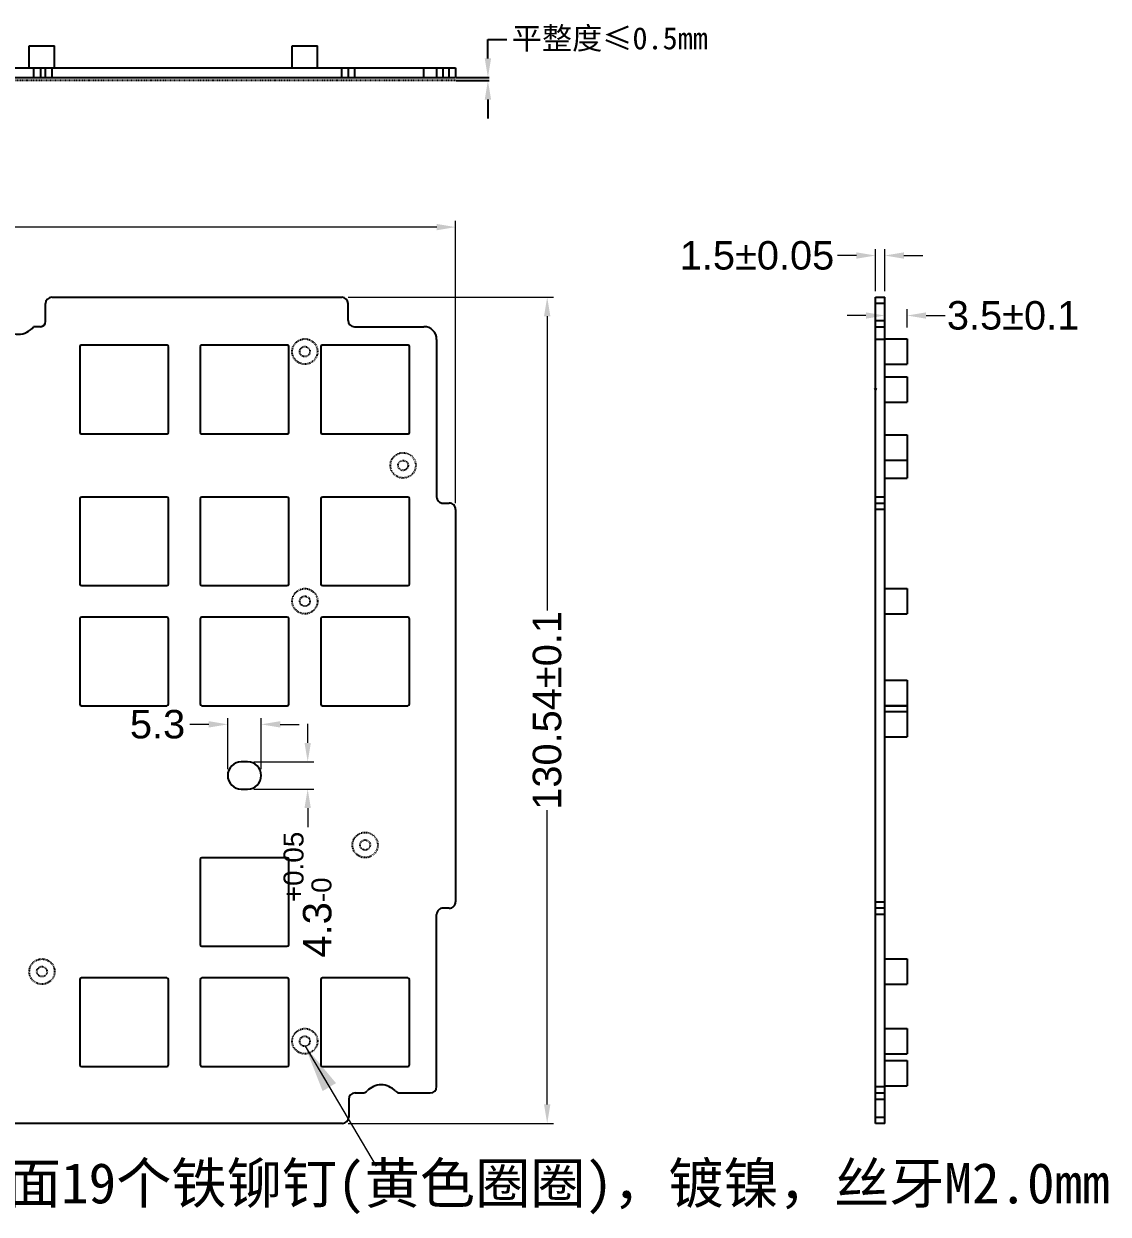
# Model space of a CAD drawing. Header units: inches. Extents: x 93 to 553, y 141 to 347.
# Drawn here: x 381.9 to 553.3, y 158.4 to 346.5 of the extents above; entities that cross this region are included whole.
import ezdxf

# ---------------------------------------------------------------- set-up
doc = ezdxf.new("R2010")
doc.units = ezdxf.units.IN
doc.header["$MEASUREMENT"] = 0
doc.linetypes.add('HIDDEN', pattern=[0.2, 0.1, -0.1])
doc.layers.add('DEFAULT_2', color=8, linetype='HIDDEN')
doc.styles.get("Standard").update_dxf_attribs({"font": 'arial.ttf'})
doc.dimstyles.get("Standard").update_dxf_attribs({"dimtxt": 0.18, "dimasz": 0.18, "dimexe": 0.18, "dimexo": 0.0625, "dimgap": 0.09, "dimtad": 0, "dimtih": 1, "dimtoh": 1, "dimdec": 4, "dimzin": 0, "dimdsep": 46, "dimtxsty": 'Standard', "dimcen": 0.09, "dimadec": 0, "dimazin": 0, "dimtfac": 1, "dimtdec": 4, "dimtofl": 0, "dimtmove": 0, "dimatfit": 3, "dimfxl": 1, "dimtolj": 1, "dimtzin": 0, "dimarcsym": 0})
doc.dimstyles.new('YanXiu', dxfattribs={"dimscale": 1.5, "dimtxt": 3, "dimasz": 2, "dimexe": 0.66, "dimexo": 0.66, "dimgap": 0.66, "dimtad": 0, "dimdsep": 46, "dimtxsty": 'Standard', "dimcen": 0, "dimclrd": 3, "dimclre": 6, "dimclrt": 3, "dimazin": 2, "dimtm": 1e-09, "dimtfac": 1, "dimtofl": 0, "dimtmove": 0, "dimatfit": 3, "dimfxl": 1, "dimlwd": 5, "dimlwe": 5, "dimarcsym": 0})

# ---------------------------------------------------------------- blocks, each defined once
blk = doc.blocks.new('*D26')
at = {"color": 6, "lineweight": 5}
for p, q in [((516.52, 304.3), (516.52, 310.9)), ((518.02, 304.3), (518.02, 310.9))]:
    blk.add_line(p, q, dxfattribs=at)
at = {"color": 3, "lineweight": 5}
for p, q in [((513.52, 309.91), (510.52, 309.91)), ((521.02, 309.91), (524.02, 309.91))]:
    blk.add_line(p, q, dxfattribs=at)
at = {"color": 3}
for points in [[(513.52, 310.41), (513.52, 309.41), (516.52, 309.91)], [(521.02, 310.41), (521.02, 309.41), (518.02, 309.91)]]:
    blk.add_solid(points, dxfattribs=at)
at = {"layer": 'Defpoints', "color": 0}
for p in [(516.52, 309.91), (516.52, 303.31), (518.02, 303.31)]:
    blk.add_point(p, dxfattribs=at)
at = {"color": 3, "insert": (497.79, 309.91), "char_height": 4.5, "attachment_point": 5}
blk.add_mtext('1.5{\\fArial|b0|i0|c134|p34;\\H1x;%%P\\fArial|b0|i0|c0|p34;0.05}', dxfattribs=at)
blk = doc.blocks.new('*D27')
at = {"color": 6, "lineweight": 5}
for p, q in [((518.02, 298.56), (518.02, 301.42)), ((521.52, 298.56), (521.52, 301.42))]:
    blk.add_line(p, q, dxfattribs=at)
at = {"color": 3, "lineweight": 5}
for p, q in [((515.02, 300.43), (512.02, 300.43)), ((524.52, 300.43), (527.52, 300.43))]:
    blk.add_line(p, q, dxfattribs=at)
at = {"color": 3}
for points in [[(515.02, 300.93), (515.02, 299.93), (518.02, 300.43)], [(524.52, 300.93), (524.52, 299.93), (521.52, 300.43)]]:
    blk.add_solid(points, dxfattribs=at)
at = {"layer": 'Defpoints', "color": 0}
for p in [(521.52, 300.43), (518.02, 297.57), (521.52, 297.57)]:
    blk.add_point(p, dxfattribs=at)
at = {"color": 3, "insert": (538.27, 300.43), "char_height": 4.5, "attachment_point": 5}
blk.add_mtext('3.5{\\fArial|b0|i0|c134|p34;\\H1x;%%P\\fArial|b0|i0|c0|p34;0.1}', dxfattribs=at)
blk = doc.blocks.new('*D28')
at = {"color": 6, "lineweight": 5}
for p, q in [((93.45, 270.78), (93.45, 315.39)), ((450.16, 270.78), (450.16, 315.39))]:
    blk.add_line(p, q, dxfattribs=at)
at = {"color": 3, "lineweight": 5}
for p, q in [((96.45, 314.4), (257.56, 314.4)), ((447.16, 314.4), (286.05, 314.4))]:
    blk.add_line(p, q, dxfattribs=at)
at = {"color": 3}
for points in [[(96.45, 314.9), (96.45, 313.9), (93.45, 314.4)], [(447.16, 314.9), (447.16, 313.9), (450.16, 314.4)]]:
    blk.add_solid(points, dxfattribs=at)
at = {"layer": 'Defpoints', "color": 0}
for p in [(450.16, 314.4), (93.45, 269.79), (450.16, 269.79)]:
    blk.add_point(p, dxfattribs=at)
at = {"color": 3, "insert": (271.81, 314.4), "char_height": 4.5, "attachment_point": 5}
blk.add_mtext('356.7%%P0.1', dxfattribs=at)
blk = doc.blocks.new('*D29')
at = {"color": 6, "lineweight": 5}
for p, q in [((433.15, 303.31), (465.62, 303.31)), ((433.15, 172.77), (465.62, 172.77))]:
    blk.add_line(p, q, dxfattribs=at)
at = {"color": 3, "lineweight": 5}
for p, q in [((464.63, 300.31), (464.63, 253.82)), ((464.63, 175.77), (464.63, 222.26))]:
    blk.add_line(p, q, dxfattribs=at)
at = {"color": 3}
for points in [[(464.13, 300.31), (465.13, 300.31), (464.63, 303.31)], [(464.13, 175.77), (465.13, 175.77), (464.63, 172.77)]]:
    blk.add_solid(points, dxfattribs=at)
at = {"layer": 'Defpoints', "color": 0}
for p in [(432.16, 303.31), (432.16, 172.77), (464.63, 172.77)]:
    blk.add_point(p, dxfattribs=at)
at = {"color": 3, "insert": (464.63, 238.04), "char_height": 4.5, "attachment_point": 5, "rotation": 90}
blk.add_mtext('130.54%%P0.1', dxfattribs=at)
blk = doc.blocks.new('*D33')
at = {"color": 3, "lineweight": 5}
for p, q in [((426.77, 232.91), (426.77, 235.91)), ((426.77, 222.61), (426.77, 219.61))]:
    blk.add_line(p, q, dxfattribs=at)
at = {"color": 6, "lineweight": 5}
for p, q in [((418.27, 229.91), (427.76, 229.91)), ((418.27, 225.61), (427.76, 225.61))]:
    blk.add_line(p, q, dxfattribs=at)
at = {"color": 3}
for points in [[(426.27, 232.91), (427.27, 232.91), (426.77, 229.91)], [(426.27, 222.61), (427.27, 222.61), (426.77, 225.61)]]:
    blk.add_solid(points, dxfattribs=at)
at = {"layer": 'Defpoints', "color": 0}
for p in [(417.28, 229.91), (417.28, 225.61), (426.77, 225.61)]:
    blk.add_point(p, dxfattribs=at)
at = {"color": 3, "insert": (426.77, 208.93), "char_height": 4.5, "attachment_point": 5, "rotation": 90}
blk.add_mtext('4.3{\\H0.7x;\\S+0.05^ -0;}', dxfattribs=at)
blk = doc.blocks.new('*D34')
at = {"color": 3, "lineweight": 5}
for p, q in [((411.13, 235.83), (408.13, 235.83)), ((422.43, 235.83), (425.43, 235.83))]:
    blk.add_line(p, q, dxfattribs=at)
at = {"color": 6, "lineweight": 5}
for p, q in [((414.13, 228.75), (414.13, 236.82)), ((419.43, 228.75), (419.43, 236.82))]:
    blk.add_line(p, q, dxfattribs=at)
at = {"color": 3}
for points in [[(411.13, 236.33), (411.13, 235.33), (414.13, 235.83)], [(422.43, 236.33), (422.43, 235.33), (419.43, 235.83)]]:
    blk.add_solid(points, dxfattribs=at)
at = {"layer": 'Defpoints', "color": 0}
for p in [(414.13, 235.83), (414.13, 227.76), (419.43, 227.76)]:
    blk.add_point(p, dxfattribs=at)
at = {"color": 3, "insert": (403.04, 235.83), "char_height": 4.5, "attachment_point": 5}
blk.add_mtext('5.3', dxfattribs=at)
blk = doc.blocks.new('*D37')
at = {"color": 0, "lineweight": -2}
for p, q in [((455.26, 341.05), (455.26, 344.05)), ((455.26, 344.05), (458.26, 344.05)), ((450.22, 338.05), (455.44, 338.05)), ((450.22, 337.55), (455.44, 337.55)), ((455.26, 334.55), (455.26, 331.55))]:
    blk.add_line(p, q, dxfattribs=at)
at = {"color": 0}
for points in [[(454.76, 341.05), (455.76, 341.05), (455.26, 338.05)], [(454.76, 334.55), (455.76, 334.55), (455.26, 337.55)]]:
    blk.add_solid(points, dxfattribs=at)
at = {"layer": 'Defpoints', "color": 0}
for p in [(450.16, 338.05), (450.16, 337.55), (455.26, 338.05)]:
    blk.add_point(p, dxfattribs=at)
at = {"color": 0, "insert": (474.52, 344.05), "char_height": 3.5, "attachment_point": 5}
blk.add_mtext('\\A1;{\\fSimSun|b0|i0|c134|p2;平整度≤0.5mm}', dxfattribs=at)

msp = doc.modelspace()

# ---------------------------------------------------------------- linework, layer by layer
at = {"color": 7, "linetype": 'Continuous'}
for p, q in [((382.77057, 343.04863), (386.77057, 343.04863)), ((382.77057, 339.54863), (382.77057, 343.04863)), ((386.77057, 339.54863), (386.77057, 343.04863)), ((424.32057, 343.04863), (428.32057, 343.04863)), ((424.32057, 339.54863), (424.32057, 343.04863)), ((428.32057, 339.54863), (428.32057, 343.04863)), ((93.45473, 339.54863), (450.15542, 339.54863)), ((383.4269, 339.54863), (383.4269, 338.04863)), ((384.52807, 339.54863), (384.52807, 338.04863)), ((385.32807, 338.04863), (385.32807, 339.54863)), ((386.32807, 339.54863), (386.32807, 338.04863)), ((432.15542, 338.04863), (432.15542, 339.54863)), ((433.15542, 339.54863), (433.15542, 338.04863)), ((434.15542, 339.54863), (434.15542, 338.04863)), ((445.15542, 338.04863), (445.15542, 339.54863)), ((447.15542, 339.54863), (447.15542, 338.04863)), ((448.15542, 339.54863), (448.15542, 338.04863)), ((449.15542, 338.04863), (449.15542, 339.54863)), ((450.15542, 339.54863), (450.15542, 338.04863)), ((93.45473, 338.04863), (450.15542, 338.04863)), ((386.32807, 303.30902), (432.15542, 303.30902)), ((516.52257, 172.76522), (516.52257, 303.30902)), ((516.52257, 303.30902), (518.02257, 303.30902)), ((518.02257, 172.76522), (518.02257, 303.30902)), ((385.32807, 299.46522), (385.32807, 302.30902)), ((433.15542, 299.66522), (433.15542, 302.30902)), ((518.02257, 302.30902), (516.52257, 302.30902)), ((516.52257, 299.66522), (518.02257, 299.66522)), ((384.52807, 298.66522), (383.4269, 298.66522)), ((434.15542, 298.66522), (445.15542, 298.66522)), ((516.52257, 298.66522), (518.02257, 298.66522)), ((390.75057, 295.53357), (390.75057, 281.93357)), ((404.55057, 295.73357), (390.95057, 295.73357)), ((404.75057, 281.93357), (404.75057, 295.53357)), ((409.80057, 295.53357), (409.80057, 281.93357)), ((423.60057, 295.73357), (410.00057, 295.73357)), ((423.80057, 281.93357), (423.80057, 295.53357)), ((428.85057, 295.53357), (428.85057, 281.93357)), ((442.65057, 295.73357), (429.05057, 295.73357)), ((442.85057, 281.93357), (442.85057, 295.53357)), ((447.15542, 296.66522), (447.15542, 271.78712)), ((518.02257, 296.66522), (516.52257, 296.66522)), ((518.02257, 296.73357), (521.52257, 296.73357)), ((521.52257, 296.7317), (521.52257, 292.73544)), ((518.02257, 292.73357), (521.52257, 292.73357)), ((518.02257, 290.73357), (521.52257, 290.73357)), ((521.52257, 290.7317), (521.52257, 286.73544)), ((518.02257, 286.73357), (521.52257, 286.73357)), ((390.95057, 281.73357), (404.55057, 281.73357)), ((410.00057, 281.73357), (423.60057, 281.73357)), ((429.05057, 281.73357), (442.65057, 281.73357)), ((518.02257, 281.58357), (521.52257, 281.58357)), ((521.52257, 281.5817), (521.52257, 274.75209)), ((518.02257, 277.58357), (521.52257, 277.58357)), ((518.02257, 274.75022), (521.52257, 274.75022)), ((390.75057, 271.50022), (390.75057, 258.00022)), ((404.50057, 271.75022), (391.00057, 271.75022)), ((404.75057, 258.00022), (404.75057, 271.50022)), ((409.80057, 271.50022), (409.80057, 258.00022)), ((423.55057, 271.75022), (410.05057, 271.75022)), ((423.80057, 258.00022), (423.80057, 271.50022)), ((428.85057, 271.50022), (428.85057, 258.00022)), ((442.60057, 271.75022), (429.10057, 271.75022)), ((442.85057, 258.00022), (442.85057, 271.50022)), ((516.52257, 271.78712), (518.02257, 271.78712)), ((448.15542, 270.78712), (449.15542, 270.78712)), ((450.15542, 269.78712), (450.15542, 207.78712)), ((516.52257, 270.78712), (518.02257, 270.78712)), ((518.02257, 269.78712), (516.52257, 269.78712)), ((391.00057, 257.75022), (404.50057, 257.75022)), ((410.05057, 257.75022), (423.55057, 257.75022)), ((429.10057, 257.75022), (442.60057, 257.75022)), ((518.02257, 257.29022), (521.52257, 257.29022)), ((521.52257, 257.28835), (521.52257, 253.29209)), ((390.75057, 252.51522), (390.75057, 239.01522)), ((404.50057, 252.76522), (391.00057, 252.76522)), ((404.75057, 239.01522), (404.75057, 252.51522)), ((409.80057, 252.51522), (409.80057, 239.01522)), ((423.55057, 252.76522), (410.05057, 252.76522)), ((423.80057, 239.01522), (423.80057, 252.51522)), ((428.85057, 252.51522), (428.85057, 239.01522)), ((442.60057, 252.76522), (429.10057, 252.76522)), ((442.85057, 239.01522), (442.85057, 252.51522)), ((518.02257, 253.29022), (521.52257, 253.29022)), ((518.02257, 242.81522), (521.52257, 242.81522)), ((521.52257, 242.81335), (521.52257, 238.81709)), ((391.00057, 238.76522), (404.50057, 238.76522)), ((410.05057, 238.76522), (423.55057, 238.76522)), ((429.10057, 238.76522), (442.60057, 238.76522)), ((518.02257, 238.81522), (521.52257, 238.81522)), ((518.02257, 238.76522), (521.52257, 238.76522)), ((518.02257, 237.86522), (521.52257, 237.86522)), ((521.52257, 238.76335), (521.52257, 233.86709)), ((518.02257, 233.86522), (521.52257, 233.86522)), ((417.28057, 229.90522), (416.28057, 229.90522)), ((416.28057, 225.60522), (417.28057, 225.60522)), ((409.80057, 214.51522), (409.80057, 201.01522)), ((423.55057, 214.76522), (410.05057, 214.76522)), ((423.80057, 201.01522), (423.80057, 214.51522)), ((516.52257, 207.78712), (518.02257, 207.78712)), ((447.15542, 178.59507), (447.15542, 205.78712)), ((449.15542, 206.78712), (448.15542, 206.78712)), ((518.02257, 206.78712), (516.52257, 206.78712)), ((518.02257, 205.78712), (516.52257, 205.78712)), ((410.05057, 200.76522), (423.55057, 200.76522)), ((518.02257, 198.76522), (521.52257, 198.76522)), ((521.52257, 198.76335), (521.52257, 194.76709)), ((404.50057, 195.76522), (391.00057, 195.76522)), ((423.55057, 195.76522), (410.05057, 195.76522)), ((442.60057, 195.76522), (429.10057, 195.76522)), ((390.75057, 195.51522), (390.75057, 182.01522)), ((404.75057, 182.01522), (404.75057, 195.51522)), ((409.80057, 195.51522), (409.80057, 182.01522)), ((423.80057, 182.01522), (423.80057, 195.51522)), ((428.85057, 195.51522), (428.85057, 182.01522)), ((442.85057, 182.01522), (442.85057, 195.51522)), ((518.02257, 194.76522), (521.52257, 194.76522)), ((518.02257, 187.76507), (521.52257, 187.76507)), ((521.52257, 187.7632), (521.52257, 183.76694)), ((518.02257, 183.76507), (521.52257, 183.76507)), ((518.02257, 182.69522), (521.52257, 182.69522)), ((521.52257, 182.69335), (521.52257, 178.69709)), ((391.00057, 181.76522), (404.50057, 181.76522)), ((410.05057, 181.76522), (423.55057, 181.76522)), ((429.10057, 181.76522), (442.60057, 181.76522)), ((518.02257, 178.69522), (521.52257, 178.69522)), ((434.25542, 177.59507), (435.42499, 177.59507)), ((441.35416, 177.59507), (446.15542, 177.59507)), ((516.52257, 178.59507), (518.02257, 178.59507)), ((516.52257, 177.59507), (518.02257, 177.59507)), ((433.25542, 176.59507), (433.25542, 173.76522)), ((516.52257, 176.59507), (518.02257, 176.59507)), ((516.52257, 173.76522), (518.02257, 173.76522)), ((432.25542, 172.76522), (370.12457, 172.76522)), ((518.02257, 172.76522), (516.52257, 172.76522))]:
    msp.add_line(p, q, dxfattribs=at)
at = {"color": 1, "linetype": 'HIDDEN'}
msp.add_line((450.15542, 337.54863), (93.45473, 337.54863), dxfattribs=at)
at = {"color": 1, "linetype": 'Continuous'}
for p, q in [((516.67882, 288.88982), (516.36632, 288.57732)), ((516.67882, 288.57732), (516.36632, 288.88982))]:
    msp.add_line(p, q, dxfattribs=at)
at = {"color": 7, "linetype": 'Continuous'}
for centre, radius, start, end in [((386.32807, 302.30902), 1, 90, 180), ((432.15542, 302.30902), 1, 0, 90), ((384.52807, 299.46522), 0.8, 270, 0), ((434.15542, 299.66522), 1, 180, 270), ((381.02679, 300.46507), 3, 216.8663823, 323.1336177), ((445.15542, 296.66522), 2, 359.9999999, 90), ((390.95057, 295.53357), 0.2, 90, 180), ((404.55057, 295.53357), 0.2, 0, 90), ((410.00057, 295.53357), 0.2, 90, 180), ((423.60057, 295.53357), 0.2, 0, 90), ((429.05057, 295.53357), 0.2, 90, 180), ((442.65057, 295.53357), 0.2, 0, 90), ((390.95057, 281.93357), 0.2, 180, 270), ((404.55057, 281.93357), 0.2, 270, 0), ((410.00057, 281.93357), 0.2, 180, 270), ((423.60057, 281.93357), 0.2, 270, 0), ((429.05057, 281.93357), 0.2, 180, 270), ((442.65057, 281.93357), 0.2, 270, 0), ((391.00057, 271.50022), 0.25, 90, 180), ((404.50057, 271.50022), 0.25, 0, 90), ((410.05057, 271.50022), 0.25, 90, 180), ((423.55057, 271.50022), 0.25, 0, 90), ((429.10057, 271.50022), 0.25, 90, 180), ((442.60057, 271.50022), 0.25, 0, 90), ((448.15542, 271.78712), 1, 179.9999982, 270.0000014), ((449.15542, 269.78712), 1, 0, 90.0000003), ((391.00057, 258.00022), 0.25, 180, 270), ((404.50057, 258.00022), 0.25, 270, 360), ((410.05057, 258.00022), 0.25, 180, 270), ((423.55057, 258.00022), 0.25, 270, 0), ((429.10057, 258.00022), 0.25, 180, 270), ((442.60057, 258.00022), 0.25, 270, 0), ((391.00057, 252.51522), 0.25, 90, 180), ((404.50057, 252.51522), 0.25, 0, 90), ((410.05057, 252.51522), 0.25, 90, 180), ((423.55057, 252.51522), 0.25, 0, 90), ((429.10057, 252.51522), 0.25, 90, 180), ((442.60057, 252.51522), 0.25, 0, 90), ((391.00057, 239.01522), 0.25, 180, 270), ((404.50057, 239.01522), 0.25, 270, 360), ((410.05057, 239.01522), 0.25, 180, 270), ((423.55057, 239.01522), 0.25, 270, 0), ((429.10057, 239.01522), 0.25, 180, 270), ((442.60057, 239.01522), 0.25, 270, 0), ((416.28057, 227.75522), 2.15, 90, 270), ((417.28057, 227.75522), 2.15, 270, 90), ((410.05057, 214.51522), 0.25, 90, 180), ((423.55057, 214.51522), 0.25, 0, 90), ((449.15542, 207.78712), 1, 269.9999998, 0), ((448.15542, 205.78712), 1, 89.9999982, 180.0000006), ((410.05057, 201.01522), 0.25, 180, 270), ((423.55057, 201.01522), 0.25, 270, 0), ((391.00057, 195.51522), 0.25, 90, 180), ((404.50057, 195.51522), 0.25, 0, 90), ((410.05057, 195.51522), 0.25, 90, 180), ((423.55057, 195.51522), 0.25, 0, 90), ((429.10057, 195.51522), 0.25, 90, 180), ((442.60057, 195.51522), 0.25, 0, 90), ((391.00057, 182.01522), 0.25, 180, 270), ((404.50057, 182.01522), 0.25, 270, 0), ((410.05057, 182.01522), 0.25, 180, 270), ((423.55057, 182.01522), 0.25, 270, 0), ((429.10057, 182.01522), 0.25, 180, 270), ((442.60057, 182.01522), 0.25, 270, 0), ((438.38957, 175.76507), 3.0985, 43.669446, 136.330554), ((434.25542, 176.59507), 1, 90, 180), ((435.42499, 178.59507), 1, 270, 316.330554), ((441.35416, 178.59507), 1, 223.669446, 270), ((446.15542, 178.59507), 1, 270, 0), ((432.25542, 173.76522), 1, 270, 0)]:
    msp.add_arc(centre, radius, start, end, dxfattribs=at)
at = {"layer": 'DEFAULT_2', "color": 2, "ltscale": 0.1}
for centre, radius in [((426.32057, 294.73357), 2), ((426.32057, 294.73357), 0.8), ((441.85057, 276.75022), 2), ((441.85057, 276.75022), 0.8), ((426.32557, 255.29022), 2), ((426.32557, 255.29022), 0.8), ((435.85057, 216.76522), 2), ((435.85057, 216.76522), 0.8), ((384.77057, 196.76522), 2), ((384.77057, 196.76522), 0.8), ((426.32057, 185.76507), 2), ((426.32057, 185.76507), 0.8)]:
    msp.add_circle(centre, radius, dxfattribs=at)

# ---------------------------------------------------------------- texts
at = {"insert": (370.33066, 166.54038), "char_height": 6.4, "width": 220.7682416, "attachment_point": 1}
msp.add_mtext('{\\fSimSun|b0|i0|c134|p2;\\C1;背面19个铁铆钉(黄色圈圈)，镀镍，丝牙M2.0mm}', dxfattribs=at)

# ---------------------------------------------------------------- dimensions: what is measured, and where the dimension line sits
dim = msp.add_linear_dim(base=(455.25828, 338.04863), p1=(450.15542, 337.54863), p2=(450.15542, 338.04863), angle=90, text='{\\fSimSun|b0|i0|c134|p2;平整度≤0.5mm}', dimstyle='Standard', override={"dimtxt": 3.5, "dimasz": 3})
dim.commit()
dim.dimension.update_dxf_attribs({"geometry": '*D37', "text_midpoint": (474.51867, 344.04863), "dimtype": 160})
for base, p1, p2, text, picture, middle in [((450.15542, 314.40308), (93.45473, 269.78712), (450.15542, 269.78712), '<>%%P0.1', '*D28', (271.80507, 314.40308)), ((516.52257, 309.91375), (518.02257, 303.30902), (516.52257, 303.30902), '<>{\\fArial|b0|i0|c134|p34;\\H1x;%%P\\fArial|b0|i0|c0|p34;0.05}', '*D26', (497.78836, 309.91375)), ((521.52257, 300.43117), (518.02257, 297.57192), (521.52257, 297.57062), '<>{\\fArial|b0|i0|c134|p34;\\H1x;%%P\\fArial|b0|i0|c0|p34;0.1}', '*D27', (538.26768, 300.43117))]:
    dim = msp.add_linear_dim(base=base, p1=p1, p2=p2, text=text, dimstyle='YanXiu')
    dim.commit()
    dim.dimension.update_dxf_attribs({"geometry": picture, "text_midpoint": middle})
dim = msp.add_linear_dim(base=(464.62952, 172.76522), p1=(432.15542, 303.30902), p2=(432.15542, 172.76522), angle=90, text='<>%%P0.1', dimstyle='YanXiu')
dim.commit()
dim.dimension.update_dxf_attribs({"geometry": '*D29', "text_midpoint": (464.62952, 238.03712)})
dim = msp.add_linear_dim(base=(414.13057, 235.83299), p1=(419.43057, 227.75522), p2=(414.13057, 227.75522), dimstyle='YanXiu')
dim.commit()
dim.dimension.update_dxf_attribs({"geometry": '*D34', "text_midpoint": (403.04422, 235.83299)})
dim = msp.add_linear_dim(base=(426.77279, 225.60522), p1=(417.28057, 229.90522), p2=(417.28057, 225.60522), angle=90, text='<>{\\H0.7x;\\S+0.05^ -0;}', dimstyle='YanXiu')
dim.commit()
dim.dimension.update_dxf_attribs({"geometry": '*D33', "text_midpoint": (426.77279, 208.92886), "dimtype": 160})

# ---------------------------------------------------------------- leaders
msp.add_leader([(426.36751, 184.96551), (437.58986, 166.03433)], dimstyle='YanXiu', override={"dimasz": 5, "dimgap": 0.66, "dimtad": 0})

doc.saveas('drawing.dxf')
